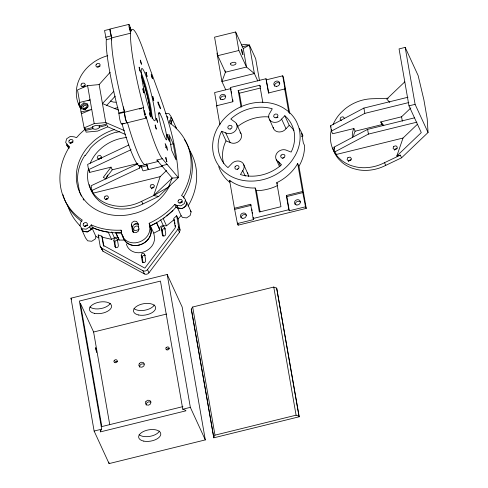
<?xml version="1.0" encoding="UTF-8"?>
<svg xmlns="http://www.w3.org/2000/svg" width="488" height="488" viewBox="0 0 488 488"><rect width="100%" height="100%" fill="white"/><g stroke="black" fill="none" stroke-linecap="round" stroke-linejoin="round"><path stroke-width="0.73" d="M111.624 39.943L111.746 38.387L109.946 29.189L104.542 30.512L106.335 39.711L106.219 41.267A67.252 7.79 76.2 0 0 117.779 108.232C119.487 113.246 118.822 118.712 121.158 123.623L122.104 124.141A67.252 7.79 76.2 0 0 140.105 165.908L145.516 164.584A67.252 7.79 76.2 0 1 127.508 122.805L126.563 122.299C124.227 117.388 124.897 111.923 123.189 106.909A67.252 7.79 76.2 0 1 111.624 39.937C112.118 36.24 109.702 32.824 109.922 29.06L128.844 24.4L129.466 24.894L131.168 30.768L131.272 30.36A67.252 7.747 76.2 0 1 143.417 50.386L143.472 50.551C157.612 92.079 176.778 133.102 178.352 177.632L158.704 196.408L142.862 203.966A39.235 33.416 -24.7 0 1 114.711 208.272L110.27 207.119A39.235 33.416 -24.7 0 1 98.783 200.684L95.776 197.658A39.235 33.416 -24.7 0 1 89.359 184.568M128.844 24.4C128.631 28.164 131.022 31.58 130.558 35.276A67.252 7.747 76.2 0 0 142.215 102.218L143.728 107.927L143.332 107.61L124.409 112.27L125.581 118.981L126.691 122.256L127.313 122.756L146.235 118.096L146.095 116.479L146.553 118.12A67.252 7.747 76.2 0 0 162.284 158.704L178.352 177.632L172.191 178.071L153.616 195.584L141.636 201.3A39.235 33.416 -24.7 0 1 113.484 205.607L109.044 204.448A39.235 33.416 -24.7 0 1 97.557 198.018L94.544 194.993L92.031 191.607A39.235 33.416 -24.7 0 1 87.931 171.209L88.548 168.458M99.162 125.599L99.406 127.191A3.556 1.818 -9.9 0 1 96.703 129.052A3.556 1.818 -9.9 0 1 93.019 128.765L92.531 126.453M115.632 247.812L114.893 246.208L113.905 240.517L114.174 239.047L115.302 238.193L116.626 238.443L117.852 240.73M115.754 247.629L114.887 242.646L115.156 241.182L116.284 240.322L117.602 240.578M142.953 262.776L142.215 261.178L141.227 255.48L141.502 254.016L142.624 253.156L143.948 253.412L145.18 255.7M143.076 262.599L142.209 257.615L142.484 256.151L143.606 255.291L144.93 255.547M163.029 236.137L162.297 234.539L161.302 228.841L161.577 227.377L162.699 226.517L164.023 226.774L165.255 229.055M163.151 235.96L162.284 230.976L162.559 229.506L163.681 228.652L165.005 228.909M331.572 129.167L330.803 132.602A39.235 33.416 -24.7 0 0 334.902 153L337.421 156.392L340.429 159.411A39.235 33.416 -24.7 0 0 351.915 165.847L356.362 167A39.235 33.416 -24.7 0 0 384.507 162.699L400.349 155.135L401.575 157.807L385.74 165.365A39.235 33.416 -24.7 0 1 357.588 169.671L353.141 168.512A39.235 33.416 -24.7 0 1 341.661 162.083L338.648 159.058A39.235 33.416 -24.7 0 1 332.725 148.017M67.039 144.052L66.703 145.302L68.869 148.267M83.857 109.471L84.125 108.47L85.559 107.537L87.181 107.72M91.341 228.414L91.03 229.598L87.45 231.934L83.381 231.483L81.215 228.518L85.51 237.857L87.681 240.822L91.744 241.267L95.325 238.937L95.953 236.57L91.97 227.896M171.312 123.025L172.313 119.279L171.007 117.498M139.513 367.025L140.038 365.073L141.898 363.865L144.009 364.097M100.18 246.239L101.48 248.02L142.905 270.712A3.361 2.867 -24.7 0 0 147.492 269.583L177.998 229.11L178.596 226.859L176.65 215.696L173.752 218.484L175.351 227.658L144.851 268.138L103.425 245.44L101.809 236.155L98.216 234.96L100.18 246.239L102.956 251.222L144.381 273.914A3.361 2.867 -24.7 0 0 148.968 272.786L179.468 232.306L180.066 230.061L178.126 218.899L176.65 215.696M185.519 200.714L186.819 202.496L185.824 206.241L182.244 208.571L178.175 208.12M186.819 202.496L191.119 211.835L190.119 215.58L186.538 217.91L182.475 217.459L181.103 215.586L177.114 206.912M146.126 404.985L146.65 403.039L148.511 401.825L150.621 402.063M133.316 232.587L132.394 230.586L131.4 224.791L131.998 222.546L134.151 221.149L136.585 221.424L138.501 224.535M133.499 232.532L132.626 227.463L133.224 225.212L135.377 223.821L137.817 224.09M167.494 118.919L167.896 117.419L167.03 116.229M122.958 236.692A14.573 12.414 -24.7 0 0 139.336 245A14.573 12.414 -24.7 0 0 150.969 229.287L149.743 226.621L149.163 223.278C158.814 218.795 167.799 212.542 174.765 204.441L176.857 205.369L180.92 205.826L184.501 203.496L185.507 199.751L183.342 196.786L181.573 195.554L181.78 195.255A67.252 57.285 -24.7 0 0 169.244 122.634C168.927 121.225 171.441 118.59 171.142 116.626L168.976 113.655L165.591 113.277M170.788 124.062L172.368 119.292L171.068 117.51M186.733 202.422L185.733 206.162L182.146 208.492L178.083 208.041L175.991 207.107L174.765 204.441M158.704 196.408L153.616 195.584L160.137 176.656L166.585 170.489M400.349 155.135L396.829 156.001L403.015 138.055L417.27 124.409M90.243 163.218L90.451 162.65A39.235 33.416 -24.7 0 1 98.308 151.054L101.858 147.766A39.235 33.416 -24.7 0 1 126.727 137.5M333.115 124.617L333.322 124.043A39.235 33.416 -24.7 0 1 341.185 112.447L344.735 109.159A39.235 33.416 -24.7 0 1 371.661 98.765L388.18 98.259M100.705 158.655L101.504 156.746L100.132 155.367L97.972 155.898L97.179 157.807L98.546 159.186L99.625 158.923M151.646 188.874L152.177 187.606L153.616 187.246M348.572 161.589L349.103 160.314L351.262 159.783M394.524 150.273L395.048 148.999L397.214 148.468M269.224 119.206A7.369 6.277 -24.7 0 0 275.019 122.378L276.891 122.134A7.369 6.277 -24.7 0 0 281.6 119.072L284.809 115.729L289.225 125.337L286.017 128.679A7.369 6.277 -24.7 0 1 281.314 131.742L279.435 131.98A7.369 6.277 -24.7 0 1 273.64 128.808L268.699 117.651A7.369 6.277 -24.7 0 1 270.017 112.728L272.267 108.812L271.767 108.641A39.235 33.416 -24.7 0 0 231.221 118.627L230.818 119.017L234.191 121.549A7.369 6.277 -24.7 0 1 237.046 125.447L237.083 127.118A7.369 6.277 -24.7 0 1 232.825 132.767L231.025 133.431A7.369 6.277 -24.7 0 1 225.682 132.846L221.619 131.29L220.43 133.846A39.235 33.416 -24.7 0 0 226.005 165.853L227.951 167.634L231.159 164.291A7.369 6.277 -24.7 0 1 235.863 161.223L237.741 160.985A7.369 6.277 -24.7 0 1 243.53 164.157L248.471 175.32A7.369 6.277 -24.7 0 1 248.557 176.43M221.619 131.29L226.042 140.898L224.852 143.448A39.235 33.416 -24.7 0 0 223.571 163.352M407.956 97.234L363.895 108.086L330.504 125.812L331.419 131.101L332.651 133.767L353.904 128.533L353.294 129.832A16.812 14.323 -24.7 0 0 352.482 137.183M353.904 128.533L355.13 131.205L354.526 132.498A16.812 14.323 -24.7 0 0 353.605 136.189M243.53 164.157L244.055 165.713A7.369 6.277 -24.7 0 1 242.743 170.635L240.486 174.551L240.987 174.722A39.235 33.416 -24.7 0 0 281.539 164.737L278.563 161.815A7.369 6.277 -24.7 0 1 275.714 157.917L275.677 156.245A7.369 6.277 -24.7 0 1 279.929 150.597L281.735 149.932A7.369 6.277 -24.7 0 1 287.078 150.517L291.135 152.073L292.324 149.517A39.235 33.416 -24.7 0 0 286.749 117.51L284.809 115.729M297.686 163.535L295.618 166.841A44.835 38.186 -24.7 0 1 279.221 181.432L276.775 182.652L280.96 206.698L259.335 212.024L255.151 187.978L252.491 188.014A44.835 38.186 -24.7 0 1 232.569 182.372L229.573 180.31L234.441 208.26L237.412 223.559L238.144 225.163L306.257 208.388L298.912 166.201L297.686 163.535L302.554 191.485L305.525 206.79L306.257 208.388M298.912 166.201L299.669 164.987A44.835 38.186 -24.7 0 0 304.53 145.479L303.304 142.813L301.645 133.291L302.871 135.963L301.56 136.439M160.137 176.656L93.177 193.15L91.951 190.479L139.525 168.128L141.136 165.639M101.687 429.184L100.266 431.319L100.51 431.856L185.922 410.817L185.672 410.286L182.774 409.219L160.46 281.088L79.373 301.053L101.687 429.184L94.123 431.05L70.98 298.174L167.201 274.476L182.17 307.025L205.314 439.901L109.092 463.6L94.123 431.05M191.253 309.148L192.675 307.013L273.762 287.048L276.666 288.115L299.223 416.776L213.811 437.809L191.253 309.148L191.497 309.679M213.567 437.279L214.994 435.144L296.082 415.178L298.979 416.246L299.223 416.776M105.426 178.852L112.252 169.806L111.026 167.14L103.291 177.388L105.939 178.821M85.644 128.936A67.252 57.285 -24.7 0 0 79.428 134.456L76.537 137.665L74.31 136.872L70.248 136.414L66.661 138.744L65.66 142.49L67.82 145.461L69.625 146.62L69.259 147.138A67.252 57.285 -24.7 0 0 81.795 219.765L82.289 220.058L80.904 222.028L79.898 225.773L82.063 228.738L86.126 229.195L89.707 226.865L91.256 224.883C100.522 229.14 110.922 230.58 121.048 230.171L121.664 231.501M81.13 228.439L83.289 231.41L87.352 231.861L90.939 229.531L92.482 227.554L91.256 224.883M79.739 102.657L77.519 89.92L87.596 85.656L99.143 84.595L110.129 72.279M176.321 206.79L172.917 210.578L166.707 216.105M178.126 218.899L181.103 215.586M113.796 91.311L102.449 103.578L118.675 110.166M106.476 105.615L115.241 96.142M404.784 81.856L386.77 99.088L389.827 102.468M396.829 156.001L421.278 132.602L408.975 105.853L399.062 48.904L405.186 47.397L418.137 75.555L423.895 99.875L427.201 118.858L428.055 132.504L401.575 157.807M382.946 125.501L381.958 124.593L380.731 121.927L401.563 116.797L410.878 107.903M136.609 223.772L134.572 224.132M172.844 210.609L163.218 218.587L166.53 225.791L174.246 219.551L174.49 220.96M164.852 217.38L156.611 222.748L150.389 225.944L150.969 229.287M84.613 109.538L86.047 108.604M70.345 143.002L71.779 142.069L72.865 142.191L71.84 142.087L70.406 143.021M98.802 158.978L100.235 158.045L101.321 158.167M105.817 199.244L107.25 198.317M230.123 129.119L231.702 128.161L232.099 126.66L231.233 125.477L229.604 125.294L228.177 126.227L227.774 127.728L228.64 128.911L230.269 129.094M84.857 226.219L86.291 225.285L87.376 225.407M84.772 226.145L86.205 225.218L87.834 225.395M152.165 187.642L153.116 187.02M275.994 117.822L277.568 116.864L277.971 115.369L277.105 114.18L275.476 114.003L274.043 114.936L273.646 116.431L274.512 117.62L276.135 117.797M179.651 202.862L181.017 201.965L182.079 202.081M237.375 169.232L238.095 168.769M282.528 158.405L283.961 157.471M114.936 362.059L116.083 361.309L117.382 361.455M166.835 349.28L167.982 348.53L169.281 348.676M97.454 66.96L98.887 66.032L99.973 66.154M82.551 86.675L83.985 85.742L85.064 85.864M153.616 195.584L168.525 187.02L172.191 178.071L156.88 160.034L162.284 158.704M257.816 81.032L254.376 73.548L246.483 67.033L243.256 48.519L249.417 45.079L255.675 58.682L259.457 80.416M126.374 243.921A14.573 12.414 -24.7 0 0 142.764 252.211A14.573 12.414 -24.7 0 0 154.379 236.485L153.799 233.148L159.851 230.031L156.416 222.125L156.538 222.827L150.487 225.944L151.066 229.281A14.573 12.414 -24.7 0 1 139.159 245.08A14.573 12.414 -24.7 0 1 122.958 236.204M101.809 236.155L102.297 237.223L111.545 239.334L114.436 237.79A3.019 2.568 -24.7 0 1 118.834 238.705M331.419 131.101L364.817 113.375L408.877 102.523M403.015 138.055L336.049 154.543L334.823 151.878L333.999 147.156L367.604 129.375L414.599 117.803M334.823 151.878L368.422 134.096L416.892 122.165M277.349 185.635L275.397 186.581A44.835 38.186 -24.7 0 1 259.189 190.576L256.377 190.649L255.151 187.978M128.814 145.021L87.627 164.419L88.548 169.702L89.774 172.374L111.026 167.14M88.548 169.702L131.107 149.663M138.012 163.73L91.128 185.757L91.951 190.479M88.06 100.742L90.073 99.894L79.263 102.553L84.131 127.88L84.869 129.485L92.446 127.514A3.556 1.818 -9.9 0 1 95.148 125.66A3.556 1.818 -9.9 0 1 98.832 125.947L105.408 124.428L105.902 125.489L99.424 127.087M81.655 113.643L91.726 109.385L80.916 112.045M84.131 127.88L94.208 123.617L105.756 122.555L124.269 130.528M125.544 134.499L107.72 126.825L97.643 131.089L86.095 132.15L84.967 128.32M111.789 37.844L130.711 33.184M243.256 48.519L235.649 31.982L214.567 37.173L217.788 55.681L225.401 72.224L221.942 81.539L225.694 89.701M241.529 45.042L244.409 44.329L249.417 45.079L254.376 73.548L221.942 81.539L216.983 53.064M242.042 46.891L249.417 45.079M217.788 55.681L238.87 50.49L246.483 67.033L225.401 72.224L225.139 70.742M114.198 108.525L117.889 107.616M139.361 109.001L141.544 108.464M268.845 93.287L266.003 78.733L230.324 87.523L232.806 101.76L216.587 105.75L219.917 124.873M266.491 79.8L282.711 75.811L283.449 77.409L289.762 113.673M241.096 107.293L238.181 90.536L259.799 85.211L260.415 86.547M85.357 130.552L92.921 128.692M238.181 90.536L239.407 93.202L260.305 88.06M158.569 113.905L160.021 113.545L161.668 117.126A12.529 1.446 76.2 0 1 166.262 133.7A12.529 1.446 76.2 0 1 165.365 138.342L162.955 132.797A12.554 1.446 76.2 0 1 161.717 128.911L161.308 127.453A12.554 1.446 76.2 0 1 158.771 112.899L158.862 112.533A12.554 1.446 76.2 0 1 159.436 112.576L160.021 113.545M282.711 75.811L285.193 90.048L284.699 88.981L268.479 92.97L266.003 78.733M99.198 158.569L101.364 158.033M170.623 144.466L173.228 143.826L176.016 159.826L171.642 150.322L168.854 134.316L173.228 143.826M165.524 147.352L166.878 147.022L167.677 150.365L165.932 146.857L165.133 143.509L166.878 147.022M112.252 169.806L137.634 163.553M145.644 164.547L158.447 161.394M167.134 164.401L161.729 165.731L162.351 166.231L148.84 169.556L148.212 169.061L146.656 163.84M408.975 105.853L415.105 104.347L428.055 132.504M355.13 131.205L381.958 124.593M106.225 198.921L107.311 198.653M234.441 208.26L250.655 204.265L251.149 205.332L234.929 209.321M305.525 206.79L289.305 210.779L288.817 209.712L286.334 195.474L302.554 191.485M286.334 195.474L286.828 196.542L303.042 192.553M250.655 204.265L253.138 218.502L288.817 209.712M237.412 223.559L253.626 219.569L253.235 217.319M182.933 406.608L101.846 426.573L80.355 303.188L93.611 332.005L166.585 314.034M182.774 409.219L190.344 407.352L205.314 439.901M105.701 37.228L111.105 35.905M106.335 39.711L111.746 38.387M119.017 112.935L124.428 111.606M118.889 113.631L124.3 112.307M122 123.799L124.031 123.299M121.787 124.117L127.191 122.793M119.895 131.516L116.333 132.388L116.162 132.016L110.386 134.133A50.441 42.962 -24.7 0 0 90.048 148.547L89.743 149.511L85.199 155.605L85.028 155.233L83.045 158.399A50.441 42.962 -24.7 0 0 77.543 180.34L79.398 191.052A50.441 42.962 -24.7 0 0 81.447 196.042M141.538 167.079L146.949 165.749L148.053 169.031L148.681 169.525L143.277 170.849L142.648 170.355L141.062 165.42M121.664 232.922L115.784 232.861L119.096 240.066L124.977 240.12M121.719 232.88C111.77 233.148 101.577 231.757 92.482 227.554M115.906 102.248L113.137 102.059L110.477 101.016M159.728 229.329A3.019 2.568 -24.7 0 1 163.364 225.737L166.53 225.791M276.946 117.205L278.032 117.321M181.085 201.928L182.17 202.044M226.042 140.898L230.098 142.447A7.369 6.277 -24.7 0 0 235.442 143.039L237.241 142.374A7.369 6.277 -24.7 0 0 241.499 136.725L241.462 135.048A7.369 6.277 -24.7 0 0 239.968 132.163M92.287 227.493C97.326 229.824 102.724 231.397 108.232 232.129L111.545 239.334M95.953 236.57L99.064 237.894M146.235 118.096L145.607 117.602L144.503 114.32L143.332 107.61M124.409 112.27L124.806 112.588L123.293 106.878M156.88 160.034L158.136 161.138M380.731 121.927L381.72 122.836A16.812 14.323 -24.7 0 1 383.794 125.782M289.225 125.337L291.171 127.118A39.235 33.416 -24.7 0 1 293.849 130.394M344.375 118.139L343.009 116.766L340.844 117.297L340.051 119.206L341.417 120.585M175.302 126.837L176.607 128.618L172.313 119.279M190.247 210.645L191.119 211.835M132.394 230.586L133.694 232.367L136.134 232.636L138.281 231.245L138.885 228.994L137.884 223.205M66.886 145.156L69.052 148.126L67.82 145.461M162.297 234.539L163.035 235.753L164.352 236.009L165.481 235.149L165.755 233.685L164.761 227.987M142.215 261.178L142.96 262.398L144.277 262.648L145.406 261.794L145.68 260.324L144.686 254.632M114.893 246.208L115.638 247.428L116.955 247.684L118.084 246.824L118.358 245.354L117.364 239.663M384.507 162.699L385.74 165.365M330.504 125.812L331.114 127.148M333.999 147.156L334.615 148.492M281.6 119.072L286.017 128.679M278.563 161.815L280.46 165.932M276.238 159.472L279.392 166.335M276.775 182.652L277.385 183.988M236.521 123.891L240.938 133.492M225.682 132.846L230.098 142.447M242.743 170.635L245.269 176.125M253.138 218.502L253.626 219.569M229.573 180.31L230.184 181.64M170.135 120.371L171.367 123.037M183.342 196.786L183.958 198.116M176.857 205.369L178.083 208.041M178.596 226.859L180.066 230.061M177.998 229.11L179.468 232.306M160.656 219.844L163.364 225.737M161.302 228.841L162.284 230.976M156.538 222.827L159.851 230.031M107.72 126.825L105.756 122.555L99.143 84.595M141.636 201.3L142.862 203.966M149.163 223.278L153.799 233.148M79.263 102.553L79.751 103.621M131.4 224.791L132.626 227.463M141.227 255.48L142.209 257.615M147.492 269.583L148.968 272.786M142.905 270.712L144.381 273.914M121.933 234.179L122.854 236.18M115.961 232.819L119.096 240.066M111.722 231.898L114.436 237.79M113.905 240.517L114.887 242.646M98.216 234.96L98.808 236.235M101.48 248.02L102.956 251.222M89.707 226.865L90.939 229.531M70.98 298.174L71.614 299.559M79.495 105.927L80.593 108.586M273.121 127.252L273.64 128.808M146.467 164.096L146.949 165.749M78.653 103.346L79.093 105.292L78.751 103.322M405.186 47.397L415.105 104.347M401.563 116.797L402.325 121.164M363.895 108.086L364.817 113.375M367.604 129.375L368.422 134.096M335.817 153.195L336.049 154.543M284.699 88.981L288.798 112.514M286.828 196.542L289.305 210.779M259.799 85.211L262.849 102.7M235.649 31.982L238.87 50.49M276.666 288.115L298.979 416.246M273.762 287.048L296.082 415.178M239.407 93.202L241.688 106.317M256.377 190.649L260.055 211.78M231.074 90.085L230.818 88.59L214.598 92.58L216.946 106.073M231.336 91.585L231.599 93.086M232.77 99.826L233.032 101.327M251.802 209.077L252.058 210.578M252.32 212.073L252.583 213.573M237.76 222.943L238.144 225.163M192.675 307.013L214.994 435.144M191.625 310.429L213.811 437.809M174.734 222.369L174.985 223.785M175.229 225.194L175.473 226.609M167.201 274.476L190.344 407.352M139.056 165.426L139.525 168.128M87.596 85.656L94.208 123.617M88.127 106.164L87.895 104.835L84.326 103.981L81.337 106.445L81.801 109.105M84.479 127.252L84.869 129.485M102.297 237.223L103.913 246.507M89.432 170.391L89.774 172.374M101.406 248.032L101.657 249.441M93.611 332.005L109.757 424.731M108.83 462.099L109.092 463.6M100.247 430.355L100.51 431.856M121.048 230.171L121.628 233.508A14.573 12.414 -24.7 0 0 137.817 242.408A14.573 12.414 -24.7 0 0 149.743 226.621M189.686 150.444A67.252 57.285 -24.7 0 1 188.118 205.985M80.014 225.718A67.252 57.285 -24.7 0 1 67.722 205.533M184.238 139.275A67.252 57.285 -24.7 0 1 183.409 197.341M81.886 221.644A67.252 57.285 -24.7 0 1 62.995 194.743M106.055 178.834A26.901 22.912 -24.7 0 1 107.732 175.015M141.178 75.725A26.901 3.099 76.2 0 1 150.798 114.924M141.392 75.25A29.146 3.355 76.2 0 1 151.219 115.278M140.727 71.913A26.901 3.099 76.2 0 1 148.108 94.873A26.901 3.099 76.2 0 1 152.152 118.468M110.264 303.347A11.212 5.728 -9.9 0 1 100.693 308.623A11.212 5.728 -9.9 0 1 89.865 306.94M154.342 304.969A11.212 5.728 -9.9 0 1 144.771 310.246A11.212 5.728 -9.9 0 1 133.944 308.562M159.484 431.093A11.212 5.728 -9.9 0 1 149.914 436.37A11.212 5.728 -9.9 0 1 139.086 434.686M80.38 107.763A39.235 33.416 -24.7 0 1 78.635 80.794L80.569 76.647A39.235 33.416 -24.7 0 1 89.42 65.575L93.232 62.543A39.235 33.416 -24.7 0 1 107.781 55.675M247.349 172.844A7.369 6.277 -24.7 0 1 247.953 173.765M237.223 126.886A39.235 33.416 -24.7 0 1 269.01 116.937M229.696 182.219A44.835 38.186 -24.7 0 1 218.722 166.609M299.339 128.551A44.835 38.186 -24.7 0 1 302.871 135.963M241.157 217.819A3.026 2.58 -24.7 0 1 243.201 214.842A3.026 2.58 -24.7 0 1 246.647 215.653M220.515 99.338A3.026 2.58 -24.7 0 1 222.192 96.362A3.026 2.58 -24.7 0 1 225.663 96.642M295.24 204.667A3.026 2.58 -24.7 0 1 296.911 201.69A3.026 2.58 -24.7 0 1 300.382 201.971M274.61 86.187A3.026 2.58 -24.7 0 1 276.251 83.052A3.026 2.58 -24.7 0 1 279.837 83.448M169.916 185.349A50.441 42.962 -24.7 0 1 135.939 213.091L129.826 214.586A50.441 42.962 -24.7 0 1 81.52 195.743A50.441 42.962 -24.7 0 1 88.822 145.881L93.22 141.514A50.441 42.962 -24.7 0 1 114.436 129.515M83.838 200.129A50.441 42.962 -24.7 0 1 83.1 198.988M139.086 228.823A2.8 2.385 -24.7 0 1 138.635 229.738L134.81 230.678A2.8 2.385 -24.7 0 1 134.584 226.926A2.8 2.385 -24.7 0 1 138.769 227.005M95.599 347.816L96.661 352.171L95.599 347.816M83.143 106.335L82.74 107.836L83.607 109.019L85.235 109.202L86.669 108.269L87.065 106.768L86.199 105.585L84.576 105.402L83.143 106.335M114.204 360.455L113.881 361.657L114.576 362.602L115.876 362.749L117.022 362.005L117.34 360.803L116.65 359.857L115.345 359.711L114.204 360.455M139.3 363.475L138.781 365.42L139.91 366.964L142.02 367.196L143.881 365.988L144.399 364.036L143.277 362.499L141.16 362.261L139.3 363.475M145.912 401.441L145.393 403.387L146.522 404.93L148.633 405.162L150.493 403.948L151.012 402.002L149.889 400.459L147.773 400.227L145.912 401.441M166.097 347.676L165.78 348.877L166.469 349.823L167.774 349.969L168.915 349.225L169.238 348.023L168.543 347.072L167.244 346.931L166.097 347.676M235.185 166.499L234.789 167.994L235.655 169.184L237.284 169.36L238.711 168.427L239.114 166.933L238.248 165.743L236.619 165.566L235.185 166.499M281.058 155.202L280.655 156.697L281.527 157.886L283.15 158.063L284.583 157.13L284.98 155.635L284.114 154.446L282.491 154.269L281.058 155.202M81.325 84.009L80.923 85.504L81.783 86.693L83.411 86.876L84.845 85.943L85.248 84.448L84.381 83.259L82.759 83.076L81.325 84.009M69.18 140.349L68.778 141.849L69.644 143.033L71.272 143.216L72.706 142.289L73.102 140.788L72.242 139.599L70.614 139.422L69.18 140.349M96.227 64.294L95.825 65.795L96.691 66.978L98.314 67.161L99.747 66.234L100.15 64.733L99.29 63.544L97.661 63.361L96.227 64.294M83.546 223.48L83.143 224.974L84.009 226.164L85.632 226.347L87.065 225.413L87.468 223.919L86.602 222.729L84.979 222.546L83.546 223.48M178.358 200.226L177.955 201.727L178.821 202.916L180.45 203.093L181.884 202.166L182.28 200.666L181.42 199.476L179.791 199.299L178.358 200.226M230.8 63.263L230.428 64.447L231.702 65.227L233.88 65.142L235.68 64.245L236.052 63.062L234.777 62.287L232.599 62.366L230.8 63.263M104.999 196.249L104.206 198.159L105.573 199.537L107.732 199.006L108.531 197.097L107.165 195.719L104.999 196.249M150.951 184.934L150.151 186.843L151.524 188.222L153.683 187.691L154.476 185.782L153.11 184.403L150.951 184.934M347.877 157.648L347.078 159.558L348.444 160.936L350.61 160.406L351.403 158.49L350.036 157.118L347.877 157.648M393.822 146.333L393.029 148.242L394.395 149.621L396.561 149.09L397.354 147.175L395.988 145.802L393.822 146.333M220.326 123.458L217.508 127.984A44.835 38.186 -24.7 0 0 225.279 172.612L229.378 175.436A44.835 38.186 -24.7 0 0 292.428 159.905L295.252 155.379A44.835 38.186 -24.7 0 0 298.455 126.355L296.625 121.927A44.835 38.186 -24.7 0 0 287.481 110.752L283.375 107.927A44.835 38.186 -24.7 0 0 220.326 123.458M83.832 102.913L80.849 105.384L81.429 108.702L84.991 109.556L87.98 107.086L87.401 103.767L83.832 102.913M241.737 49.441L241.414 49.178L242.024 52.673L242.926 54.632L241.737 49.441M129.96 27.743L129.71 27.548L130.18 30.232L130.876 31.738L129.96 27.743M140.556 60.311L140.306 60.109L140.398 61.14L141.471 64.306L140.556 60.311M151.487 74.548L151.237 74.347L151.323 75.378L152.396 78.544L151.487 74.548M146.186 72.511L145.936 72.316L146.028 73.346L147.095 76.506L146.186 72.511M139.324 67.356L139.074 67.155L139.544 69.845L140.233 71.352L139.324 67.356M152.854 96.569L152.604 96.374L153.073 99.058L153.769 100.565L152.854 96.569M143.082 88.932L142.832 88.731L143.301 91.421L143.99 92.927L143.082 88.932M149.755 112.99L149.505 112.789L149.969 115.473L150.664 116.986L149.755 112.99M156.666 118.389L156.416 118.194L156.508 119.224L157.575 122.384L156.666 118.389M144.454 110.953L144.204 110.758L144.289 111.789L145.363 114.948L144.454 110.953M155.379 125.19L155.129 124.995L155.221 126.026L156.288 129.186L155.379 125.19M165.975 157.758L165.725 157.557L165.816 158.588L166.884 161.754L165.975 157.758M158.155 102.206L157.886 101.901L158.258 104.048L160.43 108.757L160.052 106.61L158.155 102.206M167.158 134.712L166.89 134.401L167.262 136.548L169.428 141.258L169.055 139.111L167.158 134.712M142.325 81.368A26.901 3.099 76.2 0 0 154.617 120.78A26.901 3.099 76.2 0 0 147.956 81.801A26.901 3.099 76.2 0 0 142.325 81.368M138.665 315.01A11.212 5.728 -9.9 0 0 155.654 308.166A11.212 5.728 -9.9 0 0 139.409 304.89A11.212 5.728 -9.9 0 0 138.665 315.01M94.593 313.387A11.212 5.728 -9.9 0 0 111.575 306.543A11.212 5.728 -9.9 0 0 95.331 303.268A11.212 5.728 -9.9 0 0 94.593 313.387M143.808 441.134A11.212 5.728 -9.9 0 0 160.796 434.283A11.212 5.728 -9.9 0 0 144.552 431.014A11.212 5.728 -9.9 0 0 143.808 441.134M296.881 205.003A3.026 2.58 -24.7 0 0 300.205 201.16A3.026 2.58 -24.7 0 0 295.173 200.879A3.026 2.58 -24.7 0 0 296.881 205.003M242.823 218.319A3.026 2.58 -24.7 0 0 246.147 214.476A3.026 2.58 -24.7 0 0 241.115 214.189A3.026 2.58 -24.7 0 0 242.823 218.319M276.22 86.364A3.026 2.58 -24.7 0 0 279.539 82.521A3.026 2.58 -24.7 0 0 274.512 82.24A3.026 2.58 -24.7 0 0 276.22 86.364M222.162 99.68A3.026 2.58 -24.7 0 0 225.486 95.837A3.026 2.58 -24.7 0 0 220.454 95.55A3.026 2.58 -24.7 0 0 222.162 99.68"/></g></svg>
